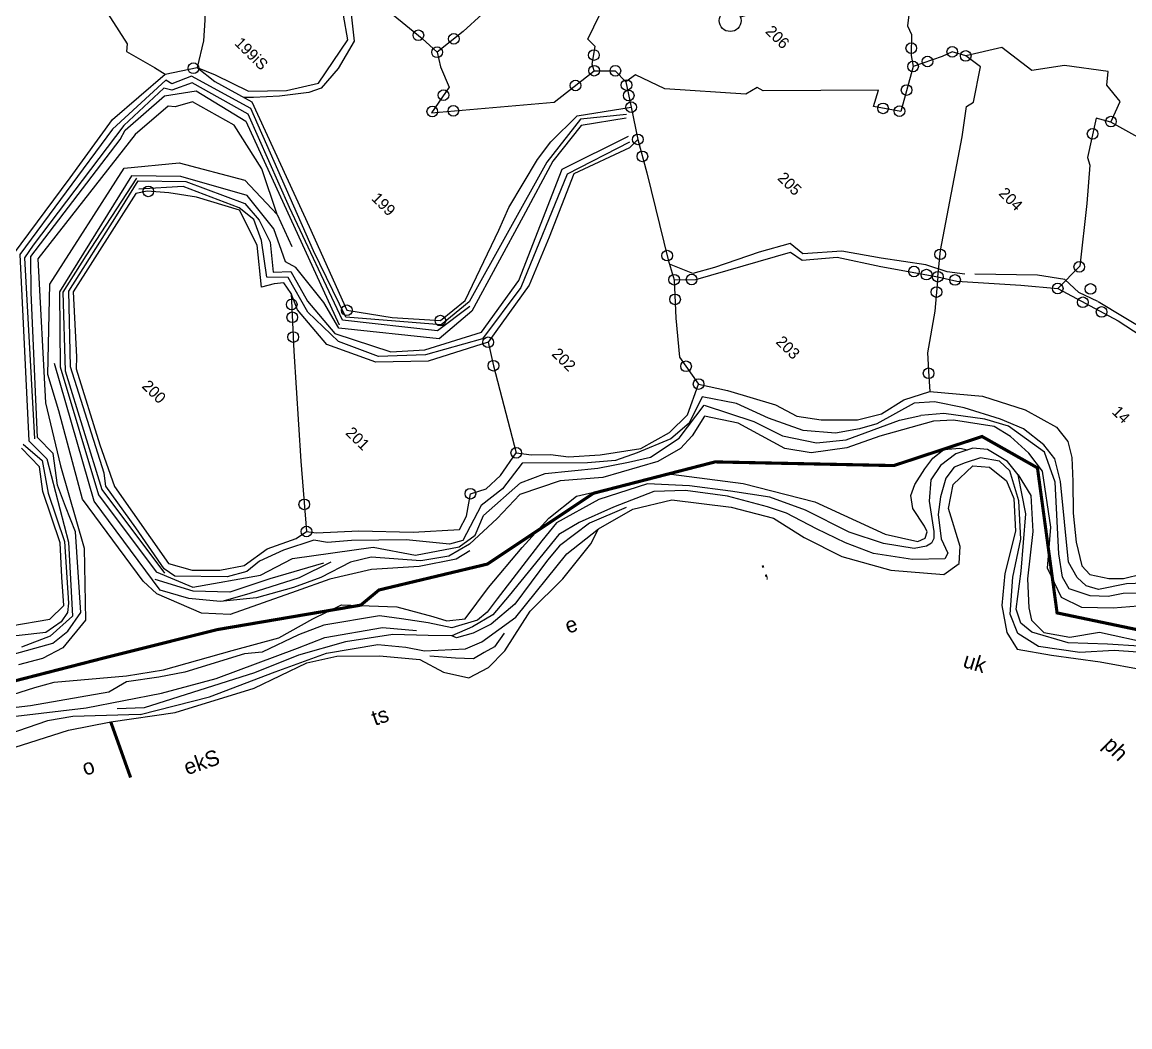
# Model space of a CAD drawing. Header units: metres. Extents: x 342055 to 347320, y 1761737 to 1766997.
# Drawn here: x 344685 to 345567, y 1762987 to 1763788 of the extents above; entities that cross this region are included whole.
import ezdxf

# ---------------------------------------------------------------- set-up
doc = ezdxf.new("R2010")
doc.units = ezdxf.units.M
doc.header["$MEASUREMENT"] = 0
for name, pattern in [('DASHDOT', [1, 0.5, -0.25, 0, -0.25]), ('DASHED', [0.75, 0.5, -0.25]), ('DIVIDE', [1.25, 0.5, -0.25, 0, -0.25, 0, -0.25])]:
    doc.linetypes.add(name, pattern=pattern)
for name, color, linetype in [('LINE_FOOTPATH', 1, 'DASHED'), ('LINE_WATER', 4, 'Continuous'), ('POLY_PARCEL', 6, 'Continuous'), ('POLY_WATER', 4, 'Continuous'), ('SYM_STONE', 1, 'Continuous'), ('SYM_WELL', 1, 'Continuous'), ('TEXT_MAPOUT', 7, 'Continuous'), ('TEXT_PARCEL', 7, 'Continuous'), ('V_BOUND_STREAM_LINE', 7, 'DASHDOT'), ('V_DIVIDE_LINE', 7, 'DIVIDE')]:
    doc.layers.add(name, color=color, linetype=linetype)
doc.styles.add('TEXT_MAP', font='')
doc.styles.get('TEXT_MAP').set_extended_font_data('Kruti Dev 050')

# ---------------------------------------------------------------- blocks, each defined once
blk = doc.blocks.new('STONE')
blk.add_circle((0, 0), 0.851)
blk = doc.blocks.new('MOTWELL')
for points in [[(-1.54, 2.96), (-0.8, 1.55)], [(1.54, 2.96), (0.8, 1.55)]]:
    blk.add_lwpolyline(points)
blk.add_circle((0, 0), 1.74)
blk = doc.blocks.new('EWF')
at = {"layer": 'LINE_FOOTPATH', "ltscale": 20}
blk.add_lwpolyline([(3225.65, 7617.94), (3215.85, 7615.65), (3212.68, 7614.51), (3209.6, 7614.46), (3206.02, 7611.9), (3197.64, 7603.86), (3195.39, 7602.13), (3192.15, 7600.57), (3186.34, 7596.33), (3181.08, 7592.75), (3176.95, 7588.07), (3174.38, 7587.84), (3171.81, 7583.38), (3168.44, 7576.62), (3166.65, 7573.5), (3162.98, 7571.97)], dxfattribs=at)
at = {"layer": 'LINE_WATER'}
for points in [[(3253.59, 7589.77), (3250.7, 7586.72), (3248.17, 7582.96), (3246.33, 7582), (3244.41, 7581.91), (3241.7, 7582.7), (3231.74, 7591), (3228.55, 7592.94), (3225.75, 7593.29), (3221.64, 7592.86), (3217.97, 7591.37), (3212.55, 7588.58), (3208.53, 7585.95), (3206.35, 7583.51), (3204.39, 7577), (3202.99, 7574.46), (3200.72, 7571.32), (3196.79, 7568), (3191.46, 7565.55), (3186.15, 7563.6), (3181.52, 7560.54), (3183.01, 7556.09), (3182.66, 7552.24), (3180.39, 7546.91), (3178.81, 7543.59), (3175.84, 7540.19), (3168.47, 7532.87), (3169.09, 7527.72), (3168.56, 7523.44), (3170.4, 7517.41), (3169.27, 7515.52), (3163.85, 7511.15), (3157.73, 7504.95), (3155.2, 7502.06), (3153.4, 7500.8), (3151.04, 7496.25), (3149.55, 7492.32), (3149.29, 7489.7), (3147.63, 7486.9), (3141.6, 7481.14), (3139.59, 7480.79), (3131.81, 7482.27), (3123.71, 7483.66), (3122.05, 7484.97), (3106.32, 7493.27), (3097.64, 7501.7), (3094.67, 7515.59), (3093.18, 7522.03), (3098.68, 7527.27), (3107.86, 7531.38), (3111.36, 7531.11), (3115.11, 7529.8), (3118.79, 7526.75), (3120.71, 7528.75), (3125.94, 7527.26), (3132.67, 7526.65), (3141.06, 7530.84), (3144.73, 7534.86), (3149.21, 7543.2), (3147.64, 7553.25), (3140.11, 7570.78), (3143.95, 7581.93)], [(3253.61, 7587.52), (3251.43, 7585.25), (3250.03, 7583.24), (3247.93, 7581.32), (3244.78, 7579.74), (3242.69, 7580.35), (3239.67, 7582.55), (3231.2, 7590.32), (3226.65, 7592.51), (3219.66, 7591.46), (3216.19, 7589.61), (3210.86, 7585.68), (3208.5, 7582.88)], [(3226.18, 7586.99), (3229.94, 7586.04), (3234.22, 7582.2), (3238.89, 7576.22), (3242.3, 7573.08), (3243.96, 7571.94), (3246.76, 7571.94), (3250.25, 7574.3), (3253.05, 7578.23), (3260.22, 7582.69)], [(3259.13, 7581.05), (3255.28, 7577.73), (3250.68, 7573.49), (3245.35, 7570.61), (3243.08, 7570.44), (3240.98, 7571.48), (3237.31, 7576.38), (3231.42, 7583.41), (3226.18, 7586.99), (3223.47, 7587.34), (3219.88, 7586.47), (3218.05, 7584.98), (3216.74, 7582.45), (3216.3, 7579.39), (3216.83, 7576.68), (3219.01, 7574.06), (3222.94, 7571.09), (3223.73, 7570.3), (3223.99, 7569.52), (3223.73, 7568.64), (3222.59, 7566.98), (3218.55, 7564.12), (3213.39, 7561.59), (3205.96, 7559.23), (3200.46, 7556.7), (3195.3, 7552.94), (3190.01, 7548.99), (3185.03, 7544.53), (3181.27, 7537.28), (3179.07, 7529.89), (3179.42, 7526.22), (3180.81, 7514.6), (3181.17, 7512), (3181, 7509.99), (3178.9, 7506.24), (3175.67, 7504.14), (3172.17, 7501.61), (3169.37, 7499.51), (3164.08, 7492.23), (3162.24, 7488.3), (3160.06, 7482.27), (3158.22, 7480.09), (3153.5, 7471.35), (3151.12, 7467.87), (3147.97, 7463.68), (3147.1, 7460.53), (3139.76, 7450.23), (3137.73, 7447.72)], [(3259.67, 7580.2), (3256.78, 7577.76), (3253.08, 7573.69), (3247.74, 7569.76), (3243.92, 7568.93), (3240.89, 7570.27), (3237.04, 7574.78), (3233.7, 7579.97), (3229.16, 7584.11), (3224.79, 7586.55), (3222.52, 7586.47), (3219.98, 7584.72), (3218.84, 7582.45), (3218.06, 7580.7), (3218.32, 7578.52), (3219.81, 7575.81), (3221.55, 7573.54), (3224.61, 7571.09), (3226.97, 7570.22), (3227.23, 7569.25), (3223.63, 7565.55), (3218.56, 7561.88), (3214.19, 7559.96), (3209.3, 7558.3), (3204.14, 7556.72), (3201.26, 7555.33), (3195.53, 7552.04), (3190.11, 7548.02), (3186.61, 7544.35), (3183.82, 7538.06), (3181.63, 7532.47), (3180.64, 7528.83), (3181.78, 7516.33), (3182.13, 7512.32), (3181.17, 7508.65), (3179.77, 7505.33), (3177.06, 7502.71), (3172.93, 7498.88), (3168.39, 7492.76), (3164.54, 7485.95), (3161.48, 7479.04), (3152.89, 7462.73), (3149.92, 7459.59)], [(3299.91, 7606.68), (3294.23, 7599.35), (3290.29, 7593.58), (3283.74, 7590.08), (3272.03, 7587.81), (3259.8, 7588.58), (3255.43, 7586.48), (3251.94, 7582.46), (3248.27, 7579.05), (3244.86, 7577.92), (3239.96, 7579.67), (3235.77, 7584.73), (3228.55, 7590.17), (3224.97, 7590.69)], [(3224.97, 7590.69), (3221.04, 7590.52), (3218.06, 7589.82), (3212.73, 7585.98), (3210.55, 7583.62), (3206.13, 7575.96), (3203.68, 7570.89), (3200.19, 7566.35), (3196.69, 7563.9), (3188.56, 7561.55), (3183.96, 7558.61), (3184.75, 7554.94), (3184.84, 7552.23), (3183.7, 7548.21), (3179.25, 7540.26), (3174.79, 7535.1), (3171.72, 7529), (3171.81, 7523.76), (3171.54, 7517.73), (3170.58, 7514.06), (3167.87, 7510.39), (3161.84, 7505.24), (3160.06, 7502.37), (3158.4, 7497.3), (3156.39, 7493.11), (3153.33, 7487.78), (3149.58, 7483.32), (3145.73, 7480.18), (3141.54, 7477.9), (3124.08, 7480.65), (3104.12, 7491.87)], [(3141.33, 7584.19), (3136.61, 7578.51), (3137.57, 7569.86), (3144.39, 7545.26), (3143.77, 7539.52), (3132.06, 7529.74), (3120.96, 7533.67), (3097.91, 7542.87), (3087.54, 7539.88), (3086.14, 7536.82), (3085.09, 7536.56), (3084.48, 7525.03), (3087.98, 7500.42), (3109.86, 7480.2), (3113.93, 7480.15), (3125.73, 7473.08), (3134.47, 7465.13), (3134.14, 7460.35), (3132.13, 7455.9)], [(3132.4, 7441.87), (3138.17, 7452.79), (3139.78, 7455.58), (3147.29, 7464.4), (3150.79, 7469.2), (3156.47, 7479.08), (3160.36, 7485.78), (3162.11, 7491.72), (3163.77, 7496.53), (3170.32, 7502.47), (3175.48, 7505.44), (3177.58, 7506.49), (3179.42, 7508.72), (3178.55, 7514.93), (3177.93, 7523.23), (3177.67, 7529.6), (3178.38, 7535.17), (3182.66, 7541.98), (3186.68, 7548.27), (3195.86, 7555.26), (3206.07, 7561.17), (3217.7, 7565.37), (3222.24, 7568.16), (3222.68, 7569.39), (3222.24, 7570.35), (3221.28, 7570.7), (3217.96, 7571.4), (3216.3, 7572.62), (3215.51, 7574.37), (3214.9, 7577.25), (3214.64, 7579.35), (3214.91, 7581.58), (3216.57, 7583.51), (3217.62, 7584.16)], [(3141.68, 7583.74), (3137.4, 7577.89), (3138.19, 7570.64), (3140.99, 7561.03), (3145.72, 7544.53), (3145.11, 7537.72), (3132.49, 7527.7), (3127.94, 7528.92), (3120.86, 7529.8), (3119.03, 7529.27), (3113.99, 7531.75), (3107.26, 7532.53), (3097.56, 7527.29), (3091.88, 7521.87), (3096.67, 7500.59), (3105.16, 7492.15), (3123.87, 7481.84), (3139.04, 7479.55), (3144.9, 7481.91), (3151.28, 7490.82), (3153.03, 7496.32), (3160.95, 7506.6), (3166.64, 7510.44), (3170.66, 7516.29), (3171.19, 7519.42), (3169.96, 7522.56), (3170.49, 7530.43), (3172.24, 7534.27), (3177.65, 7540.74), (3180.45, 7544.84), (3182.4, 7547.86), (3183.54, 7553.28), (3182.67, 7559.83), (3190.18, 7563.5), (3194.99, 7565.08), (3199.67, 7568.09), (3202.73, 7571.76), (3206.58, 7579.97), (3208.5, 7582.88)], [(3144.74, 7581.41), (3141.24, 7570.75), (3148.67, 7552.68), (3150.07, 7542.55), (3145.35, 7534.35), (3140.19, 7528.93), (3133.99, 7526.13), (3127.17, 7526.05), (3121.08, 7527.8), (3118.63, 7525.44), (3113.91, 7529.02), (3110.68, 7530.59), (3107.71, 7530.24), (3098.97, 7526.4), (3094.21, 7521.12)], [(3144.99, 7544.81), (3144.03, 7538.43), (3132.01, 7529.03), (3113.4, 7535.93), (3098.24, 7541.9), (3088.36, 7539.19), (3086.88, 7536.13), (3085.74, 7535.43), (3085.39, 7526.69), (3088.45, 7502.96), (3088.89, 7500.53), (3110.31, 7481.05)], [(3131.58, 7453.52), (3135.25, 7459.89), (3135.62, 7462.92), (3135, 7466.5), (3125.39, 7475.06), (3121.41, 7476.84), (3118.09, 7478.33), (3114.07, 7481.47), (3110.49, 7481.56), (3093.53, 7497.37), (3089.47, 7501.37), (3086.5, 7524.7), (3086.05, 7526.35), (3086.67, 7534.65), (3089.72, 7538.75), (3098.73, 7540.85), (3132.17, 7528.09)], [(3112.76, 7533.75), (3105.92, 7537.18), (3097.88, 7539.1), (3090.53, 7537.09), (3089.14, 7534.56), (3088.26, 7533.86), (3087.65, 7526.95), (3090.53, 7501.91), (3107.52, 7486.39), (3116.26, 7480.88), (3128.19, 7474.19), (3136.4, 7466.15), (3136.93, 7460.44), (3135.8, 7456.95), (3133.79, 7453.54)], [(3185.27, 7539.42), (3182.83, 7533.56), (3181.95, 7527.62), (3182.22, 7524.65), (3183.44, 7516), (3183, 7511.06), (3181.95, 7508), (3180.55, 7505.64), (3179.77, 7505.33)], [(3172.33, 7517.01), (3171.72, 7514.56), (3168.31, 7509.58), (3163.24, 7503.9), (3159.57, 7498.14), (3157.12, 7492.98), (3152.19, 7482.95), (3148.79, 7479.89), (3141.53, 7477.1), (3138.58, 7477.01), (3122.5, 7479.54), (3109.92, 7486.97), (3104.62, 7489.88), (3094.74, 7500.37), (3090.18, 7521.91), (3095.86, 7528.64), (3105.25, 7534.01), (3112.76, 7533.75), (3118.01, 7531.74)], [(3153.15, 7461.51), (3159.07, 7471.28), (3163.73, 7481.47), (3167.49, 7489.33), (3172.39, 7496.06), (3175.83, 7498.9), (3178.36, 7500.56), (3182.82, 7505.37), (3183.87, 7507.99), (3185.01, 7514.63), (3183.7, 7527.54), (3184.5, 7533.89)], [(3092.72, 7522.14), (3095.67, 7507.63), (3097.12, 7500.92), (3106.2, 7492.23), (3123.62, 7482.83), (3140.08, 7480.32)], [(3185.44, 7511.49), (3185.88, 7508.87), (3185.35, 7507.04), (3184.83, 7505.12), (3182.73, 7503.19), (3179.58, 7500.57)], [(3083, 7350.62), (3082.56, 7356.38), (3082.56, 7363.78), (3084.13, 7367.8), (3086.05, 7373.91), (3091.73, 7380.73), (3096.98, 7385.1), (3103.75, 7391.63), (3109.35, 7399.15), (3116.95, 7408.67), (3127.48, 7422.52), (3131.33, 7429.6), (3136.25, 7442.25), (3139.22, 7447.4), (3146.3, 7456.22), (3153.23, 7466.32), (3157.77, 7474.09), (3163.65, 7486.64), (3165.57, 7490.92), (3170.99, 7498.53), (3175.21, 7501.97)], [(3157.8, 7500.2), (3155.96, 7494.87), (3152.11, 7487.54), (3149.93, 7483.69)], [(3157.1, 7499.24), (3152.73, 7491.47), (3149.67, 7485.44), (3145.39, 7481.51), (3139.74, 7478.55)], [(3109.63, 7479.19), (3113.56, 7479.45), (3117.93, 7476.4), (3125.19, 7472.73), (3132.53, 7466.17), (3133.45, 7464.99), (3133.8, 7463.24), (3133.27, 7460.27), (3130.56, 7456.95), (3124.1, 7450.49), (3119.35, 7442.93)], [(3153.15, 7461.51), (3145.72, 7453.73), (3143.36, 7450.41), (3139.58, 7442.92), (3137.31, 7436.72), (3132.59, 7427.72), (3121.9, 7412.81), (3117.7, 7406.78), (3111.67, 7400.49), (3109.52, 7397.45), (3106.12, 7392.38), (3100.7, 7386.27), (3092.83, 7378.84), (3089.25, 7374.47), (3086.15, 7370.31), (3084.49, 7364.63), (3084.92, 7348.47)]]:
    blk.add_lwpolyline(points, dxfattribs=at)
at = {"layer": 'POLY_PARCEL'}
for points in [[(3197.26, 7637.5), (3196, 7640.93), (3192.67, 7641.27), (3191.3, 7642.98), (3185.65, 7638.75), (3182.49, 7634.57), (3176.5, 7633.81), (3173.33, 7628.81)], [(3205.15, 7639.87), (3202, 7638.8), (3197.26, 7637.5)], [(3197.26, 7637.5), (3195.12, 7636.31), (3198.56, 7630.86), (3199.69, 7630.27), (3203.65, 7625.57), (3209.85, 7617.68), (3209.83, 7612.63)], [(3154.6, 7632.04), (3158.36, 7630.54), (3160.33, 7629.6), (3163.34, 7625.75), (3164.75, 7625.19), (3167.1, 7622.75), (3168.52, 7621.71)], [(3173.33, 7628.81), (3171.34, 7627.77), (3170.71, 7626.1), (3168.52, 7621.71)], [(3194.87, 7600.57), (3192.26, 7603.85), (3182.01, 7619.2), (3179.08, 7623.17), (3179.4, 7624.43), (3176.26, 7629.23), (3173.33, 7628.81)], [(3168.52, 7621.71), (3172.18, 7615.23), (3168.52, 7612.73), (3167.22, 7615.15), (3167.22, 7615.15), (3154.22, 7602.17), (3153.12, 7601.89), (3152.62, 7599.88), (3152.62, 7599.88), (3152.62, 7599.88), (3142.8, 7591.42), (3142.8, 7591.42), (3137.86, 7589.72), (3137.58, 7587.84)], [(3209.83, 7612.63), (3220.3, 7615.72), (3231.58, 7618.02), (3243.66, 7620.37)], [(3194.87, 7600.57), (3197.54, 7602.17), (3205.23, 7608.89), (3209.83, 7612.63)], [(3132.73, 7585.57), (3131.8, 7586.09), (3130.14, 7588.45), (3128.48, 7588.45), (3127.07, 7592.61), (3123.57, 7594.44), (3126.98, 7595.41), (3129.96, 7597.68), (3130.57, 7601.7), (3133.02, 7603.01), (3132.5, 7605.55)], [(3165.22, 7570.73), (3167.68, 7573.18), (3175.37, 7586.84), (3177.62, 7587.27), (3181.25, 7591.54), (3187.24, 7595.38), (3194.87, 7600.57)], [(3194.87, 7600.57), (3198.4, 7596.3), (3202.24, 7590.75), (3205.02, 7588.19), (3206.82, 7586.6)], [(3132.73, 7585.57), (3135.13, 7587.93)], [(3135.13, 7587.93), (3137.58, 7587.84)], [(3137.58, 7587.84), (3141.02, 7585.54)], [(3096.79, 7567.28), (3100.28, 7569.13), (3109.56, 7570), (3112.8, 7570.09), (3114.82, 7568.78), (3118.06, 7567.47), (3118.93, 7562.57), (3118.93, 7562.57), (3131.72, 7577.52), (3131.72, 7577.52), (3132.73, 7585.57)], [(3141.02, 7585.54), (3145.39, 7582.63), (3150.15, 7579.8), (3162.33, 7572.33), (3165.22, 7570.73)], [(3113.86, 7583.58), (3113.43, 7575.36), (3112.8, 7570.09)], [(3165.22, 7570.73), (3169.71, 7566.56), (3174.52, 7562.51), (3179.68, 7561.59)], [(3079.2, 7553.28), (3079.25, 7551.32), (3082.81, 7547.78), (3084.94, 7545.26), (3087.22, 7541.53)], [(3151.08, 7542.8), (3154.3, 7540.72), (3166.65, 7533.37)], [(3053.97, 7520.98), (3055.34, 7524.61), (3057.73, 7531.1), (3061.28, 7539.91), (3076.61, 7536.38), (3077.39, 7535.4), (3082.38, 7536.75), (3084.34, 7537.18)], [(3123.22, 7526.32), (3129.97, 7520.06), (3143.08, 7508.32), (3151.59, 7500.94)]]:
    blk.add_lwpolyline(points, dxfattribs=at)
at = {"layer": 'POLY_WATER'}
for points in [[(3098.41, 7565.12), (3102.12, 7562.06), (3103.38, 7557.16), (3103.64, 7553), (3102.73, 7551.16), (3099.82, 7547.46), (3096.98, 7544.4), (3095.91, 7543.33)], [(3145.39, 7582.63), (3145.39, 7580.75), (3141.97, 7571.53), (3146.27, 7561.58), (3149.34, 7553.91), (3151.08, 7542.8), (3146.36, 7533.91), (3140.54, 7527.95), (3132.96, 7524.5), (3125.77, 7525.16), (3123.22, 7526.32), (3121.19, 7526.68), (3120.17, 7525.52), (3119.15, 7523.7), (3113.92, 7527.99), (3108.03, 7530.02), (3101.65, 7526.69), (3098.02, 7524.08), (3095.4, 7521.83), (3094.38, 7520.31), (3098.24, 7502.11), (3105.89, 7495.11), (3107.19, 7493.66), (3118.39, 7487.71), (3124.73, 7484.56), (3139.48, 7481.87), (3142.94, 7483.75), (3146.06, 7486.87), (3148.32, 7490.07), (3149.04, 7494.57), (3151.22, 7498.99), (3151.59, 7500.94), (3152.83, 7501.88), (3157.48, 7506.89), (3163.8, 7512.77), (3168.74, 7518.29), (3168.1, 7520.6), (3166, 7523.58), (3167.23, 7525.9), (3167.38, 7529.02), (3166.65, 7533.37), (3168.61, 7534.83), (3170.72, 7537), (3173.05, 7538.75), (3176.39, 7542.52), (3180.34, 7547.8), (3181.79, 7552.81), (3181.87, 7556.87), (3179.68, 7561.59), (3183.69, 7564.11), (3190.74, 7567.81), (3194.45, 7568.9), (3197.64, 7571.23), (3201.79, 7575.29), (3203.82, 7578.63), (3204.79, 7582.76), (3206.82, 7586.6), (3213.29, 7591.97), (3219.69, 7595.17), (3225.18, 7596.72), (3228.09, 7596.36), (3230.34, 7594.98), (3233.18, 7592.37), (3236.75, 7588.78), (3240.32, 7585.8), (3243.59, 7583.77), (3245.48, 7583.7), (3248.09, 7585.37), (3249.77, 7586.96), (3251.44, 7589.65)], [(3141.95, 7442.56), (3146.77, 7451.72), (3150.63, 7457.39), (3156.93, 7465.68), (3163.21, 7477.25), (3166.35, 7486.05), (3169, 7490.14), (3173.83, 7494.96), (3178.83, 7499.06), (3182.94, 7500.26), (3186.44, 7502.43), (3187.52, 7505.81), (3187.52, 7509.54), (3185.95, 7516.89), (3186.07, 7524.24), (3185.35, 7531.35), (3184.5, 7533.89), (3186.19, 7540), (3189.57, 7545.42), (3197.17, 7551.21), (3203.2, 7554.7), (3208.87, 7555.91), (3215.27, 7557.96), (3222.39, 7561.93), (3228.91, 7567.36), (3229.42, 7570.32), (3227.61, 7572.37), (3222.06, 7575.38), (3219.88, 7578.63), (3220, 7582.97), (3222.06, 7584.66), (3225.56, 7585.02), (3228.33, 7583.81), (3232.19, 7580.32), (3235.69, 7574.29), (3238.95, 7570.32), (3242.57, 7567.79), (3245.59, 7567.06), (3250.17, 7570.2), (3256.45, 7574.9), (3262.32, 7578.9)], [(3087.22, 7541.53), (3090.07, 7542.69), (3095.71, 7544.54), (3099.99, 7548.89), (3102.8, 7553.31), (3101.28, 7561.51), (3098.02, 7563.83), (3094.99, 7567.01), (3092.45, 7571.88), (3091.61, 7575.05), (3090.97, 7576.83), (3089.91, 7578.19), (3088.93, 7580.34), (3089.53, 7583.02), (3089.91, 7585.78), (3089.42, 7592.58)], [(3128.55, 7457.14), (3132.23, 7462.27), (3132.29, 7465.38), (3128.9, 7468.36), (3124.84, 7472.08), (3117.11, 7476.01), (3113.99, 7478.44), (3109.86, 7478.51)], [(3087.29, 7499.46), (3085.12, 7514.75), (3083.42, 7526.11), (3084.34, 7537.18), (3087.22, 7541.53), (3090.83, 7541.9), (3097.3, 7543.72), (3117.73, 7535.95), (3131.43, 7530.63), (3137.39, 7534.91), (3143.21, 7539.92), (3143.79, 7545), (3139.72, 7556.74), (3138.34, 7560.45), (3136.23, 7569.13), (3135.79, 7572.62), (3135.86, 7578.5), (3141.02, 7585.54)]]:
    blk.add_lwpolyline(points, dxfattribs=at)
at = {"layer": 'V_BOUND_STREAM_LINE', "ltscale": 10, "const_width": 0.5}
blk.add_lwpolyline([(3321.31, 7632.54), (3321.1, 7621.59), (3312.43, 7616.31), (3295.46, 7599.37), (3282.64, 7586.95), (3261.91, 7585.82), (3246.07, 7575.65), (3227.6, 7589.96), (3217.79, 7587.33), (3211.01, 7574.15), (3190.27, 7554.57), (3179.96, 7537.41), (3175.81, 7517.46), (3166.39, 7502.4), (3166.01, 7498.63), (3152.44, 7479.81), (3143.01, 7464.37), (3113.16, 7414.76), (3084.13, 7379.75), (3076.59, 7357.54), (3078.47, 7329.06), (3073.95, 7314), (3057.36, 7301.2), (3039.44, 7321.48)], dxfattribs=at)
at = {"layer": 'V_DIVIDE_LINE', "ltscale": 10, "const_width": 0.5}
blk.add_lwpolyline([(3150.63, 7457.39), (3159.13, 7453.27)], dxfattribs=at)
at = {"layer": 'SYM_STONE'}
for p in [(3197.2, 7637.59), (3196.49, 7634.14), (3171.34, 7627.77), (3173.33, 7628.81), (3166.27, 7623.61), (3169.61, 7623.89), (3168.52, 7621.71), (3170.43, 7618.32), (3209.85, 7617.52), (3213.6, 7616.25), (3169.8, 7613.6), (3171.98, 7615.1), (3214.23, 7613.88), (3217.45, 7614.88), (3209.83, 7612.63), (3192.64, 7603.38), (3197.19, 7602.12), (3193.34, 7599.53), (3194.87, 7600.57), (3191.57, 7598.49), (3196.44, 7598.67), (3130.95, 7587.31), (3135.15, 7587.93), (3138.02, 7587.55), (3204.64, 7588.54), (3132.73, 7585.57), (3139.43, 7586.6), (3141.02, 7585.54), (3132.25, 7581.79), (3145.39, 7582.63), (3147.8, 7581.2), (3113.2, 7573.48), (3161.74, 7572.69), (3167.19, 7572.7), (3108.77, 7569.93), (3112.8, 7570.09), (3165.22, 7570.73), (3167.52, 7568.59), (3118.33, 7565.92), (3121.21, 7565.24), (3118.89, 7562.81), (3176.27, 7562.2), (3179.68, 7561.59), (3151.08, 7542.8), (3086.88, 7541.01), (3143.21, 7539.92), (3154.3, 7540.72), (3166.65, 7533.37), (3131.43, 7530.63), (3124.5, 7525.13), (3126.01, 7523.73), (3166, 7523.58), (3095.54, 7521.95), (3128.32, 7521.59), (3148.31, 7503.79), (3151.59, 7500.94)]:
    blk.add_blockref('STONE', p, dxfattribs=at)
at = {"layer": 'SYM_WELL'}
blk.add_blockref('MOTWELL', (3142.6, 7606.48), dxfattribs=at)
at = {"layer": 'TEXT_MAPOUT', "style": 'TEXT_MAP'}
blk.add_text('ph', height=2.5, dxfattribs=at).set_placement((3266.09, 7565.54))
for s, rotation, p in [('uk', 27.4866, (3241.28, 7558.88)), (';', 63.4947, (3208.77, 7546.83)), ('e', 63.4947, (3192.82, 7518.56)), ('ts', 63.4947, (3181.15, 7486.46)), ('ekS', 63.4947, (3165.31, 7459.83)), ('o', 63.4947, (3153.81, 7448.36))]:
    blk.add_text(s, height=2.5, rotation=rotation, dxfattribs=at).set_placement(p)
at = {"layer": 'TEXT_PARCEL', "style": 'TEXT_MAP'}
for s, p in [('204', (3192.48, 7616.68)), ('206', (3147.81, 7609.02)), ('14', (3229.82, 7604.49)), ('205', (3165.61, 7593.68)), ('203', (3183.75, 7574.86)), ('199iS', (3088.75, 7548.27)), ('202', (3159.62, 7548.41)), ('199', (3121.71, 7545.92)), ('201', (3145.01, 7516.36)), ('200', (3116.61, 7498.9))]:
    blk.add_text(s, height=1.8, dxfattribs=at).set_placement(p)

msp = doc.modelspace()

# ---------------------------------------------------------------- block references
at = {"xscale": 4.989540034492008, "yscale": 4.989540034492008, "zscale": 4.989540034492008, "rotation": 315.4700263999433}
msp.add_blockref('EWF', (307455.09, 1747728.93), dxfattribs=at)

doc.saveas('drawing.dxf')
